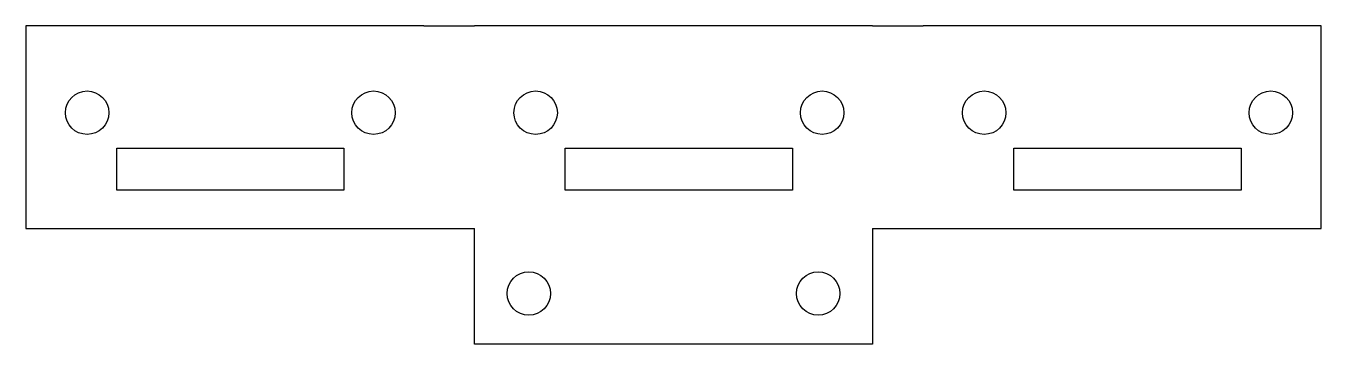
# Model space of a CAD drawing. Header units: millimetres. Extents: x -68.4 to 21.1, y 12 to 34.
import ezdxf

# ---------------------------------------------------------------- set-up
doc = ezdxf.new("R2010")
doc.units = ezdxf.units.MM
doc.layers.get('0').update_dxf_attribs({"linetype": 'CONTINUOUS'})

msp = doc.modelspace()

# ---------------------------------------------------------------- linework, layer by layer
for p, q in [((-40.925, 33.987), (-68.429, 33.987)), ((-68.429, 33.987), (-68.429, 19.987)), ((-40.925, 33.987), (-37.429, 33.987)), ((-9.925, 33.987), (-37.429, 33.987)), ((-9.925, 33.987), (-6.429, 33.987)), ((21.075, 33.987), (-6.429, 33.987)), ((21.075, 19.987), (21.075, 33.987)), ((-68.429, 19.987), (-40.925, 19.987)), ((-40.925, 19.987), (-37.429, 19.987)), ((-37.429, 14.987), (-37.429, 19.987)), ((-9.925, 19.987), (-6.429, 19.987)), ((-9.925, 19.987), (-9.925, 14.987)), ((-6.429, 19.987), (21.075, 19.987)), ((-37.429, 17.487), (-37.429, 18.487)), ((-37.429, 11.987), (-37.429, 16.987)), ((-9.925, 16.987), (-9.925, 11.987)), ((-9.925, 11.987), (-37.429, 11.987))]:
    msp.add_line(p, q)
for points in [[(-62.152, 25.537), (-46.452, 25.537), (-46.452, 22.637), (-62.152, 22.637)], [(-15.452, 25.537), (-15.452, 22.637), (-31.152, 22.637), (-31.152, 25.537)], [(-0.152, 25.537), (15.548, 25.537), (15.548, 22.637), (-0.152, 22.637)]]:
    msp.add_lwpolyline(points, close=True)
for centre in [(-64.202, 27.987), (-44.402, 27.987), (-33.202, 27.987), (-13.402, 27.987), (-2.202, 27.987), (17.598, 27.987), (-33.677, 15.487), (-13.677, 15.487)]:
    msp.add_circle(centre, 1.5)

doc.saveas('drawing.dxf')
